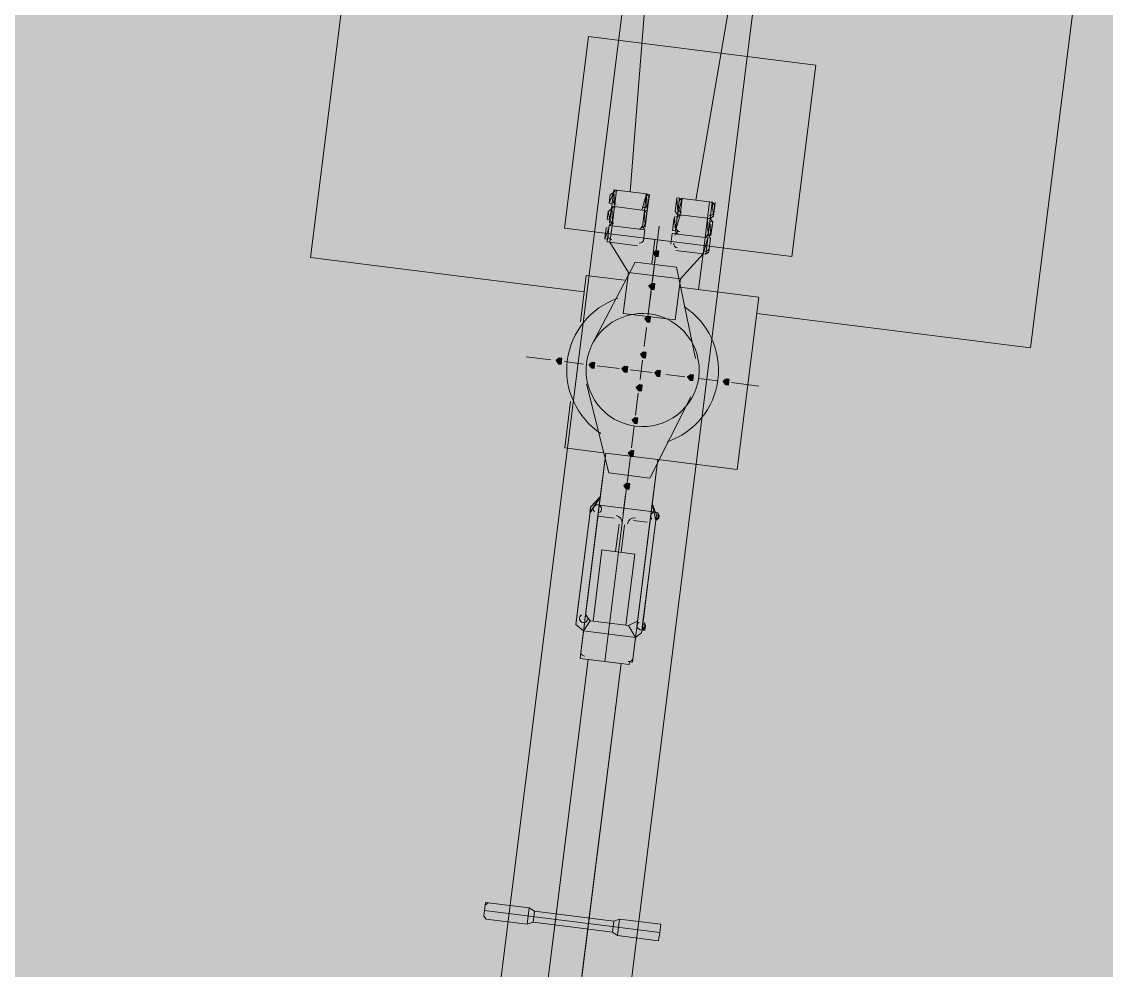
# Model space of a CAD drawing. Header units: metres. Extents: x -4 to 509425, y 7549 to 4732445.
# Drawn here: x 476063.971 to 476067.298, y 4719761.56 to 4719764.47 of the extents above; entities that cross this region are included whole.
import ezdxf

# ---------------------------------------------------------------- set-up
doc = ezdxf.new("R2010")
doc.units = ezdxf.units.M
doc.header["$LTSCALE"] = 0.01
doc.header["$MEASUREMENT"] = 0
doc.layers.get('0').update_dxf_attribs({"lineweight": 0})
doc.layers.add('_SUBESTACIÓN', color=1, linetype='Continuous')
doc.layers.add('SUBESTACION LA VID', color=253, linetype='Continuous')

# ---------------------------------------------------------------- blocks, each defined once
blk = doc.blocks.new('A$Cfff6051d')
at = {"layer": 'SUBESTACION LA VID', "transparency": 33554687}
h = blk.add_hatch(color=256, dxfattribs=at)
h.dxf.hatch_style = 2
h.paths.add_polyline_path([(476065.9244, 4719763.758), (476065.9255, 4719763.7664), (476065.9171, 4719763.7675), (476065.9076, 4719763.7601), (476065.9149, 4719763.7507), (476065.9233, 4719763.7496)])
h = blk.add_hatch(color=256, dxfattribs=at)
h.dxf.hatch_style = 2
h.paths.add_polyline_path([(476065.9118, 4719763.6572), (476065.9128, 4719763.6656), (476065.9044, 4719763.6667), (476065.895, 4719763.6593), (476065.9023, 4719763.6499), (476065.9107, 4719763.6488)])
h = blk.add_hatch(color=256, dxfattribs=at)
h.dxf.hatch_style = 2
h.paths.add_polyline_path([(476065.8991, 4719763.5564), (476065.9002, 4719763.5648), (476065.8918, 4719763.5659), (476065.8823, 4719763.5585), (476065.8897, 4719763.5491), (476065.8981, 4719763.548)])
h = blk.add_hatch(color=256, dxfattribs=at)
h.dxf.hatch_style = 2
h.paths.add_polyline_path([(476065.8854, 4719763.4472), (476065.8865, 4719763.4556), (476065.8781, 4719763.4567), (476065.8686, 4719763.4493), (476065.876, 4719763.4399), (476065.8844, 4719763.4388)])
h = blk.add_hatch(color=256, dxfattribs=at)
h.dxf.hatch_style = 2
h.paths.add_polyline_path([(476065.6271, 4719763.4284), (476065.6282, 4719763.4368), (476065.6198, 4719763.4379), (476065.6103, 4719763.4305), (476065.6177, 4719763.4211), (476065.6261, 4719763.42)])
h = blk.add_hatch(color=256, dxfattribs=at)
h.dxf.hatch_style = 2
h.paths.add_polyline_path([(476065.7279, 4719763.4158), (476065.729, 4719763.4242), (476065.7206, 4719763.4252), (476065.7111, 4719763.4179), (476065.7185, 4719763.4084), (476065.7269, 4719763.4074)])
h = blk.add_hatch(color=256, dxfattribs=at)
h.dxf.hatch_style = 2
h.paths.add_polyline_path([(476065.8287, 4719763.4031), (476065.8298, 4719763.4115), (476065.8214, 4719763.4126), (476065.8119, 4719763.4052), (476065.8193, 4719763.3958), (476065.8277, 4719763.3947)])
h = blk.add_hatch(color=256, dxfattribs=at)
h.dxf.hatch_style = 2
h.paths.add_polyline_path([(476065.9295, 4719763.3905), (476065.9306, 4719763.3989), (476065.9222, 4719763.3999), (476065.9127, 4719763.3926), (476065.9201, 4719763.3831), (476065.9285, 4719763.3821)])
h = blk.add_hatch(color=256, dxfattribs=at)
h.dxf.hatch_style = 2
h.paths.add_polyline_path([(476066.0303, 4719763.3778), (476066.0314, 4719763.3862), (476066.023, 4719763.3873), (476066.0135, 4719763.38), (476066.0209, 4719763.3705), (476066.0293, 4719763.3694)])
h = blk.add_hatch(color=256, dxfattribs=at)
h.dxf.hatch_style = 2
h.paths.add_polyline_path([(476065.8728, 4719763.3464), (476065.8739, 4719763.3548), (476065.8655, 4719763.3559), (476065.856, 4719763.3485), (476065.8633, 4719763.3391), (476065.8717, 4719763.338)])
h = blk.add_hatch(color=256, dxfattribs=at)
h.dxf.hatch_style = 2
h.paths.add_polyline_path([(476066.1395, 4719763.3642), (476066.1406, 4719763.3726), (476066.1322, 4719763.3736), (476066.1227, 4719763.3663), (476066.1301, 4719763.3568), (476066.1385, 4719763.3558)])
h = blk.add_hatch(color=256, dxfattribs=at)
h.dxf.hatch_style = 2
h.paths.add_polyline_path([(476065.8602, 4719763.2456), (476065.8612, 4719763.254), (476065.8528, 4719763.2551), (476065.8434, 4719763.2477), (476065.8507, 4719763.2383), (476065.8591, 4719763.2372)])
h = blk.add_hatch(color=256, dxfattribs=at)
h.dxf.hatch_style = 2
h.paths.add_polyline_path([(476065.8475, 4719763.1448), (476065.8486, 4719763.1532), (476065.8402, 4719763.1543), (476065.8307, 4719763.1469), (476065.8381, 4719763.1375), (476065.8465, 4719763.1364)])
h = blk.add_hatch(color=256, dxfattribs=at)
h.dxf.hatch_style = 2
h.paths.add_polyline_path([(476065.8349, 4719763.044), (476065.8359, 4719763.0524), (476065.8275, 4719763.0534), (476065.8181, 4719763.0461), (476065.8254, 4719763.0366), (476065.8338, 4719763.0356)])
at = {"layer": 'SUBESTACION LA VID', "lineweight": 15}
for p, q in [((476065.8373, 4719763.9481), (476065.9407, 4719765.2491)), ((476066.0389, 4719763.9228), (476066.2599, 4719765.2091)), ((476065.8793, 4719763.9428), (476065.7953, 4719763.9534)), ((476065.7764, 4719763.9387), (476065.7743, 4719763.9219)), ((476065.8919, 4719763.9071), (476065.894, 4719763.9239)), ((476065.9969, 4719763.9281), (476066.0809, 4719763.9176)), ((476065.7701, 4719763.8883), (476065.7669, 4719763.8631)), ((476065.873, 4719763.8924), (476065.789, 4719763.903)), ((476065.789, 4719763.903), (476065.873, 4719763.8924)), ((476065.9759, 4719763.8966), (476065.978, 4719763.9134)), ((476066.0956, 4719763.8987), (476066.0935, 4719763.8819)), ((476065.8845, 4719763.8483), (476065.8877, 4719763.8735)), ((476065.9685, 4719763.8378), (476065.9717, 4719763.863)), ((476065.9906, 4719763.8777), (476066.0746, 4719763.8672)), ((476066.0746, 4719763.8672), (476065.9906, 4719763.8777)), ((476066.0893, 4719763.8483), (476066.0861, 4719763.8231)), ((476065.7638, 4719763.8379), (476065.7606, 4719763.8127)), ((476065.8656, 4719763.8336), (476065.7816, 4719763.8442)), ((476065.7816, 4719763.8442), (476065.8656, 4719763.8336)), ((476065.8782, 4719763.7979), (476065.8814, 4719763.8231)), ((476065.9192, 4719763.7843), (476065.9265, 4719763.8431)), ((476065.9832, 4719763.8189), (476066.0672, 4719763.8084)), ((476066.0672, 4719763.8084), (476065.9832, 4719763.8189)), ((476065.7753, 4719763.7938), (476065.832, 4719763.7013)), ((476065.7753, 4719763.7938), (476065.8593, 4719763.7832)), ((476065.8793, 4719763.8063), (476065.9633, 4719763.7958)), ((476065.9129, 4719763.8021), (476065.9034, 4719763.7265)), ((476065.9622, 4719763.7874), (476065.9654, 4719763.8126)), ((476066.0641, 4719763.7832), (476066.0472, 4719763.6488)), ((476066.083, 4719763.7979), (476066.0798, 4719763.7727)), ((476066.0609, 4719763.758), (476065.9769, 4719763.7685)), ((476066.0609, 4719763.758), (476065.9916, 4719763.6813)), ((476065.853, 4719763.7328), (476065.7185, 4719763.4767)), ((476065.979, 4719763.717), (476065.853, 4719763.7328)), ((476065.9055, 4719763.6751), (476065.9139, 4719763.7423)), ((476065.979, 4719763.717), (476066.0377, 4719763.4366)), ((476065.8928, 4719763.5743), (476065.9013, 4719763.6415)), ((476065.8802, 4719763.4735), (476065.8876, 4719763.5323)), ((476065.5935, 4719763.4326), (476065.5179, 4719763.4421)), ((476065.6943, 4719763.42), (476065.6355, 4719763.4273)), ((476065.8676, 4719763.3727), (476065.8749, 4719763.4315)), ((476065.8035, 4719763.4063), (476065.7363, 4719763.4147)), ((476065.9043, 4719763.3936), (476065.8371, 4719763.4021)), ((476066.0051, 4719763.381), (476065.9463, 4719763.3884)), ((476065.7719, 4719763.086), (476065.7037, 4719763.3591)), ((476066.1059, 4719763.3684), (476066.0471, 4719763.3757)), ((476066.2319, 4719763.3526), (476066.1479, 4719763.3631)), ((476065.8539, 4719763.2635), (476065.8623, 4719763.3307)), ((476065.8979, 4719763.0702), (476066.023, 4719763.319)), ((476065.8412, 4719763.1627), (476065.8497, 4719763.2299)), ((476065.8286, 4719763.0618), (476065.836, 4719763.1207)), ((476065.8979, 4719763.0702), (476065.7719, 4719763.086)), ((476065.816, 4719762.961), (476065.8233, 4719763.0198)), ((476065.7162, 4719762.9821), (476065.7456, 4719763.0125)), ((476065.9178, 4719762.9568), (476065.9052, 4719762.9925)), ((476065.7152, 4719762.9737), (476065.673, 4719762.6377)), ((476065.6982, 4719762.6345), (476065.7404, 4719762.9705)), ((476065.8578, 4719762.6145), (476065.9, 4719762.9505)), ((476065.8033, 4719762.9285), (476065.7928, 4719762.8445)), ((476065.8201, 4719762.9264), (476065.8096, 4719762.8424)), ((476065.9168, 4719762.9484), (476065.8746, 4719762.6124)), ((476065.7003, 4719762.6513), (476065.715, 4719762.6324)), ((476065.8599, 4719762.6313), (476065.8326, 4719762.6177)), ((476065.8725, 4719762.5956), (476065.8536, 4719762.5809)), ((476065.7087, 4719762.5137), (476064.9767, 4719756.6755)), ((476065.8095, 4719762.5011), (476065.0776, 4719756.6629)), ((476065.8263, 4719762.499), (476065.6919, 4719762.5159))]:
    blk.add_line(p, q, dxfattribs=at)
at = {"layer": 'SUBESTACION LA VID', "lineweight": 0}
for p, q in [((476065.7806, 4719763.904), (476065.7869, 4719763.9544)), ((476065.7816, 4719763.8442), (476065.7953, 4719763.9534)), ((476065.789, 4719763.903), (476065.7869, 4719763.9544)), ((476065.789, 4719763.903), (476065.7953, 4719763.9534)), ((476065.7817, 4719763.9124), (476065.7859, 4719763.946)), ((476065.7817, 4719763.9124), (476065.7859, 4719763.946)), ((476065.7817, 4719763.9124), (476065.7859, 4719763.946)), ((476065.8961, 4719763.9407), (476065.8909, 4719763.8987)), ((476065.8951, 4719763.9323), (476065.8909, 4719763.8987)), ((476065.8951, 4719763.9323), (476065.8909, 4719763.8987)), ((476065.8951, 4719763.9323), (476065.8909, 4719763.8987)), ((476065.8951, 4719763.9323), (476065.8909, 4719763.8987)), ((476065.8951, 4719763.9323), (476065.8909, 4719763.8987)), ((476065.8951, 4719763.9323), (476065.8919, 4719763.9071)), ((476065.894, 4719763.9239), (476065.8919, 4719763.9071)), ((476065.9801, 4719763.9302), (476065.9749, 4719763.8882)), ((476065.9801, 4719763.9302), (476065.9749, 4719763.8882)), ((476065.9791, 4719763.9218), (476065.9749, 4719763.8882)), ((476065.9791, 4719763.9218), (476065.9749, 4719763.8882)), ((476065.9791, 4719763.9218), (476065.9749, 4719763.8882)), ((476065.9791, 4719763.9218), (476065.9749, 4719763.8882)), ((476065.9801, 4719763.9302), (476065.9833, 4719763.8872)), ((476066.083, 4719763.8661), (476066.0893, 4719763.9165)), ((476066.083, 4719763.8661), (476066.0893, 4719763.9165)), ((476066.0925, 4719763.8735), (476066.0893, 4719763.9165)), ((476066.0925, 4719763.8735), (476066.0977, 4719763.9155)), ((476065.7743, 4719763.8536), (476065.7795, 4719763.8956)), ((476065.7743, 4719763.8536), (476065.7795, 4719763.8956)), ((476065.7753, 4719763.862), (476065.7795, 4719763.8956)), ((476065.7827, 4719763.8526), (476065.7806, 4719763.904)), ((476065.7827, 4719763.8526), (476065.789, 4719763.903)), ((476065.8814, 4719763.8914), (476065.8751, 4719763.841)), ((476065.8814, 4719763.8914), (476065.8751, 4719763.841)), ((476065.8887, 4719763.8819), (476065.8835, 4719763.8399)), ((476065.8887, 4719763.8819), (476065.8835, 4719763.8399)), ((476065.8887, 4719763.8819), (476065.8835, 4719763.8399)), ((476065.8887, 4719763.8819), (476065.8835, 4719763.8399)), ((476066.0925, 4719763.8735), (476066.0967, 4719763.9071)), ((476066.0925, 4719763.8735), (476066.0967, 4719763.9071)), ((476066.0925, 4719763.8735), (476066.0967, 4719763.9071)), ((476066.0925, 4719763.8735), (476066.0956, 4719763.8987)), ((476065.9728, 4719763.8714), (476065.9675, 4719763.8294)), ((476065.9728, 4719763.8714), (476065.9675, 4719763.8294)), ((476065.9906, 4719763.8777), (476065.9759, 4719763.8284)), ((476065.9812, 4719763.8704), (476065.9759, 4719763.8284)), ((476066.0683, 4719763.8168), (476066.0746, 4719763.8672)), ((476066.0767, 4719763.8157), (476066.083, 4719763.8661)), ((476066.0767, 4719763.8157), (476066.082, 4719763.8577)), ((476066.0851, 4719763.8147), (476066.082, 4719763.8577)), ((476066.0851, 4719763.8147), (476066.0904, 4719763.8567)), ((476066.0861, 4719763.8231), (476066.0904, 4719763.8567)), ((476066.0861, 4719763.8231), (476066.0893, 4719763.8483)), ((476066.0861, 4719763.8231), (476066.0893, 4719763.8483)), ((476065.7669, 4719763.7948), (476065.7732, 4719763.8452)), ((476065.768, 4719763.8032), (476065.7732, 4719763.8452)), ((476065.768, 4719763.8032), (476065.7732, 4719763.8452)), ((476065.768, 4719763.8032), (476065.7722, 4719763.8368)), ((476065.7753, 4719763.7938), (476065.7816, 4719763.8442)), ((476065.7753, 4719763.7938), (476065.7816, 4719763.8442)), ((476065.7753, 4719763.7938), (476065.7816, 4719763.8442)), ((476065.7753, 4719763.7938), (476065.7816, 4719763.8442)), ((476065.8824, 4719763.8315), (476065.8793, 4719763.8063)), ((476065.8814, 4719763.8231), (476065.8793, 4719763.8063)), ((476065.8814, 4719763.8231), (476065.8793, 4719763.8063)), ((476065.8814, 4719763.8231), (476065.8793, 4719763.8063)), ((476066.0609, 4719763.758), (476066.0672, 4719763.8084)), ((476066.0693, 4719763.7569), (476066.0756, 4719763.8073)), ((476066.0693, 4719763.7569), (476066.0756, 4719763.8073)), ((476066.0693, 4719763.7569), (476066.0756, 4719763.8073)), ((476066.0704, 4719763.7653), (476066.0756, 4719763.8073)), ((476066.0788, 4719763.7643), (476066.083, 4719763.7979)), ((476066.0788, 4719763.7643), (476066.083, 4719763.7979)), ((476066.0788, 4719763.7643), (476066.083, 4719763.7979)), ((476065.7456, 4719763.0125), (476065.6856, 4719762.5337)), ((476065.9052, 4719762.9925), (476065.9157, 4719762.94)), ((476065.7162, 4719762.9821), (476065.7141, 4719762.9653)), ((476065.7162, 4719762.9821), (476065.7141, 4719762.9653)), ((476065.7162, 4719762.9821), (476065.7152, 4719762.9737)), ((476065.9178, 4719762.9568), (476065.9157, 4719762.94)), ((476065.9262, 4719762.9558), (476065.9252, 4719762.9474)), ((476065.6751, 4719762.6545), (476065.672, 4719762.6293)), ((476065.6751, 4719762.6545), (476065.672, 4719762.6293)), ((476065.6741, 4719762.6461), (476065.672, 4719762.6293)), ((476065.6741, 4719762.6461), (476065.672, 4719762.6293)), ((476065.673, 4719762.6377), (476065.672, 4719762.6293)), ((476065.8767, 4719762.6292), (476065.8736, 4719762.604)), ((476065.8767, 4719762.6292), (476065.8736, 4719762.604)), ((476065.8841, 4719762.6197), (476065.8736, 4719762.604)), ((476065.8841, 4719762.6197), (476065.8736, 4719762.604)), ((476065.8841, 4719762.6197), (476065.882, 4719762.6029)), ((476065.8841, 4719762.6197), (476065.883, 4719762.6113)), ((476065.7087, 4719762.5137), (476065.8095, 4719762.5011)), ((476065.9289, 4719761.6841), (476065.9279, 4719761.6757))]:
    blk.add_line(p, q, dxfattribs=at)
at = {"layer": 'SUBESTACION LA VID', "lineweight": 15}
for points in [[(476061.6303, 4719731.1396), (476066.0071, 4719766.0514), (476066.2483, 4719767.9751)], [(476066.6431, 4719767.9256), (476066.402, 4719766.0019), (476062.0251, 4719731.0901)], [(476066.2257, 4719763.5752), (476067.0657, 4719763.4699), (476067.2585, 4719765.0071), (476065.0492, 4719765.2841), (476064.8565, 4719763.7469), (476065.6965, 4719763.6415)], [(476066.4066, 4719764.3375), (476065.7094, 4719764.4249), (476065.6357, 4719763.8369), (476066.3329, 4719763.7495), (476066.4066, 4719764.3375)], [(476065.832, 4719763.7013), (476065.8162, 4719763.5753), (476065.8918, 4719763.5659), (476065.9213, 4719763.8011), (476065.8793, 4719763.8063), (476065.8814, 4719763.8231), (476065.8824, 4719763.8315), (476065.874, 4719763.8326), (476065.8656, 4719763.8336), (476065.8751, 4719763.841), (476065.8835, 4719763.8399), (476065.8845, 4719763.8483), (476065.8877, 4719763.8735), (476065.8887, 4719763.8819), (476065.8898, 4719763.8903), (476065.8814, 4719763.8914), (476065.873, 4719763.8924), (476065.8814, 4719763.8914), (476065.8898, 4719763.8903), (476065.8909, 4719763.8987), (476065.8919, 4719763.9071), (476065.894, 4719763.9239), (476065.8951, 4719763.9323), (476065.8961, 4719763.9407), (476065.8877, 4719763.9418), (476065.8793, 4719763.9428), (476065.7953, 4719763.9534), (476065.7869, 4719763.9544), (476065.7859, 4719763.946), (476065.7764, 4719763.9387), (476065.7743, 4719763.9219), (476065.7733, 4719763.9135), (476065.7817, 4719763.9124), (476065.7806, 4719763.904), (476065.789, 4719763.903), (476065.7806, 4719763.904), (476065.7795, 4719763.8956), (476065.7701, 4719763.8883), (476065.7669, 4719763.8631), (476065.7753, 4719763.862), (476065.7743, 4719763.8536), (476065.7827, 4719763.8526), (476065.7816, 4719763.8442), (476065.7732, 4719763.8452), (476065.7722, 4719763.8368), (476065.7638, 4719763.8379), (476065.7606, 4719763.8127), (476065.7596, 4719763.8043), (476065.768, 4719763.8032), (476065.7669, 4719763.7948), (476065.7753, 4719763.7938), (476065.832, 4719763.7013)], [(476065.9916, 4719763.6813), (476065.9758, 4719763.5553), (476065.8918, 4719763.5659), (476065.9213, 4719763.8011), (476065.9633, 4719763.7958), (476065.9654, 4719763.8126), (476065.9664, 4719763.821), (476065.9748, 4719763.82), (476065.9832, 4719763.8189), (476065.9759, 4719763.8284), (476065.9675, 4719763.8294), (476065.9685, 4719763.8378), (476065.9717, 4719763.863), (476065.9728, 4719763.8714), (476065.9812, 4719763.8704), (476065.9822, 4719763.8788), (476065.9906, 4719763.8777), (476065.9822, 4719763.8788), (476065.9749, 4719763.8882), (476065.9759, 4719763.8966), (476065.978, 4719763.9134), (476065.9791, 4719763.9218), (476065.9801, 4719763.9302), (476065.9885, 4719763.9292), (476065.9969, 4719763.9281), (476066.0809, 4719763.9176), (476066.0893, 4719763.9165), (476066.0967, 4719763.9071), (476066.0956, 4719763.8987), (476066.0935, 4719763.8819), (476066.0925, 4719763.8735), (476066.083, 4719763.8661), (476066.0746, 4719763.8672), (476066.083, 4719763.8661), (476066.082, 4719763.8577), (476066.0904, 4719763.8567), (476066.0893, 4719763.8483), (476066.0861, 4719763.8231), (476066.0851, 4719763.8147), (476066.0767, 4719763.8157), (476066.0672, 4719763.8084), (476066.0756, 4719763.8073), (476066.084, 4719763.8063), (476066.083, 4719763.7979), (476066.0798, 4719763.7727), (476066.0788, 4719763.7643), (476066.0693, 4719763.7569), (476066.0609, 4719763.758), (476065.9916, 4719763.6813)], [(476065.8204, 4719763.6772), (476065.7028, 4719763.6919), (476065.6849, 4719763.5491)], [(476065.8162, 4719763.5753), (476065.832, 4719763.7013), (476065.9916, 4719763.6813), (476065.9758, 4719763.5553), (476065.8162, 4719763.5753)], [(476065.9221, 4719763.1269), (476066.1657, 4719763.0964), (476066.232, 4719763.6256), (476065.9884, 4719763.6561)], [(476065.6544, 4719763.3055), (476065.6365, 4719763.1627), (476065.7541, 4719763.148)], [(476065.7591, 4719762.5074), (476065.6919, 4719762.5159), (476065.6835, 4719762.5169), (476065.6845, 4719762.5253), (476065.6856, 4719762.5337), (476065.694, 4719762.6009), (476065.6709, 4719762.6209), (476065.672, 4719762.6293), (476065.673, 4719762.6377), (476065.6741, 4719762.6461), (476065.6751, 4719762.6545), (476065.6941, 4719762.8057), (476065.7141, 4719762.9653), (476065.7152, 4719762.9737), (476065.7162, 4719762.9821), (476065.7456, 4719763.0125), (476065.7625, 4719763.1469), (476065.8381, 4719763.1375), (476065.7591, 4719762.5074)], [(476065.9221, 4719763.1269), (476065.9021, 4719762.9673), (476065.7425, 4719762.9873), (476065.7625, 4719763.1469), (476065.9221, 4719763.1269)], [(476065.7591, 4719762.5074), (476065.8263, 4719762.499), (476065.8347, 4719762.4979), (476065.8357, 4719762.5063), (476065.8441, 4719762.5053), (476065.8452, 4719762.5137), (476065.8536, 4719762.5809), (476065.8725, 4719762.5956), (476065.8736, 4719762.604), (476065.882, 4719762.6029), (476065.883, 4719762.6113), (476065.8841, 4719762.6197), (476065.8757, 4719762.6208), (476065.8767, 4719762.6292), (476065.8957, 4719762.7804), (476065.9157, 4719762.94), (476065.9252, 4719762.9474), (476065.9262, 4719762.9558), (476065.9178, 4719762.9568), (476065.9052, 4719762.9925), (476065.9221, 4719763.1269), (476065.8381, 4719763.1375), (476065.7591, 4719762.5074)], [(476065.7341, 4719762.9884), (476065.7677, 4719762.9842), (476065.8265, 4719762.9768)], [(476065.7382, 4719762.9537), (476065.7634, 4719762.9506), (476065.7886, 4719762.9474)], [(476065.9105, 4719762.9663), (476065.8769, 4719762.9705), (476065.8265, 4719762.9768)], [(476065.8895, 4719762.9348), (476065.8727, 4719762.9369), (476065.8475, 4719762.94)], [(476065.8242, 4719762.6187), (476065.8516, 4719762.8371), (476065.7508, 4719762.8498), (476065.7234, 4719762.6313)], [(476065.8536, 4719762.5809), (476065.8326, 4719762.6177), (476065.8242, 4719762.6187), (476065.8158, 4719762.6198), (476065.8074, 4719762.6208), (476065.7738, 4719762.625), (476065.7402, 4719762.6292), (476065.7318, 4719762.6303), (476065.7234, 4719762.6313), (476065.715, 4719762.6324), (476065.694, 4719762.6009), (476065.6709, 4719762.6209)], [(476065.6856, 4719762.5337), (476065.694, 4719762.6009), (476065.8536, 4719762.5809), (476065.8452, 4719762.5137)], [(476065.7087, 4719762.5137), (476065.8095, 4719762.5011), (476065.0776, 4719756.6629), (476064.9767, 4719756.6755), (476065.7087, 4719762.5137)], [(476065.4018, 4719761.7672), (476065.3923, 4719761.7599), (476065.3913, 4719761.7515), (476065.3892, 4719761.7347), (476065.3881, 4719761.7263), (476065.3955, 4719761.7168), (476065.5215, 4719761.701), (476065.5278, 4719761.7514), (476065.4018, 4719761.7672)], [(476065.9279, 4719761.6757), (476065.9289, 4719761.6841), (476065.93, 4719761.6925), (476065.931, 4719761.7009), (476065.9226, 4719761.7019), (476065.805, 4719761.7167), (476065.7871, 4719761.7104), (476065.5435, 4719761.7409), (476065.5278, 4719761.7514), (476065.4018, 4719761.7672), (476065.3934, 4719761.7683), (476065.3923, 4719761.7599), (476065.3913, 4719761.7515), (476065.3902, 4719761.7431), (476065.9279, 4719761.6757)], [(476065.9279, 4719761.6757), (476065.9268, 4719761.6673), (476065.9257, 4719761.6589), (476065.9247, 4719761.6505), (476065.9163, 4719761.6515), (476065.7987, 4719761.6663), (476065.7829, 4719761.6768), (476065.5393, 4719761.7073), (476065.5215, 4719761.701), (476065.3955, 4719761.7168), (476065.3881, 4719761.7263), (476065.3892, 4719761.7347), (476065.3902, 4719761.7431), (476065.9279, 4719761.6757)], [(476065.5278, 4719761.7514), (476065.5215, 4719761.701), (476065.5393, 4719761.7073), (476065.5435, 4719761.7409), (476065.5278, 4719761.7514)], [(476065.7871, 4719761.7104), (476065.7829, 4719761.6768), (476065.5393, 4719761.7073), (476065.5435, 4719761.7409), (476065.7871, 4719761.7104)], [(476065.805, 4719761.7167), (476065.7987, 4719761.6663), (476065.7829, 4719761.6768), (476065.7871, 4719761.7104), (476065.805, 4719761.7167)], [(476065.9226, 4719761.7019), (476065.805, 4719761.7167), (476065.7987, 4719761.6663), (476065.9163, 4719761.6515), (476065.9247, 4719761.6505), (476065.9257, 4719761.6589), (476065.9268, 4719761.6673), (476065.9289, 4719761.6841), (476065.93, 4719761.6925), (476065.931, 4719761.7009), (476065.9226, 4719761.7019)]]:
    blk.add_lwpolyline(points, dxfattribs=at)
at = {"layer": 'SUBESTACION LA VID', "lineweight": 0}
for points in [[(476065.7743, 4719763.8536), (476065.7806, 4719763.904), (476065.7869, 4719763.9544), (476065.7806, 4719763.904), (476065.7743, 4719763.8536)], [(476065.7953, 4719763.9534), (476065.789, 4719763.903), (476065.7816, 4719763.8442)], [(476065.7827, 4719763.8526), (476065.789, 4719763.903), (476065.7953, 4719763.9534)], [(476065.7764, 4719763.9387), (476065.7733, 4719763.9135), (476065.7859, 4719763.946)], [(476065.8814, 4719763.8914), (476065.8877, 4719763.9418), (476065.873, 4719763.8924)], [(476065.8835, 4719763.8399), (476065.8814, 4719763.8914), (476065.8877, 4719763.9418), (476065.8814, 4719763.8914), (476065.8751, 4719763.841)], [(476065.8877, 4719763.9418), (476065.8814, 4719763.8914), (476065.8751, 4719763.841)], [(476065.8751, 4719763.841), (476065.8814, 4719763.8914), (476065.8877, 4719763.9418), (476065.8814, 4719763.8914), (476065.8751, 4719763.841)], [(476065.8877, 4719763.9418), (476065.8814, 4719763.8914), (476065.8877, 4719763.9418)], [(476065.8877, 4719763.9418), (476065.8814, 4719763.8914), (476065.8877, 4719763.9418)], [(476065.8961, 4719763.9407), (476065.8898, 4719763.8903), (476065.8877, 4719763.9418)], [(476065.8961, 4719763.9407), (476065.8898, 4719763.8903), (476065.8961, 4719763.9407)], [(476065.8961, 4719763.9407), (476065.8909, 4719763.8987), (476065.8961, 4719763.9407)], [(476065.8951, 4719763.9323), (476065.8909, 4719763.8987), (476065.8951, 4719763.9323)], [(476065.9791, 4719763.9218), (476065.9749, 4719763.8882), (476065.9791, 4719763.9218)], [(476065.9759, 4719763.8284), (476065.9822, 4719763.8788), (476065.9885, 4719763.9292)], [(476065.9759, 4719763.8284), (476065.9822, 4719763.8788), (476065.9885, 4719763.9292), (476065.9822, 4719763.8788), (476065.9759, 4719763.8284)], [(476065.9822, 4719763.8788), (476065.9759, 4719763.8284), (476065.9822, 4719763.8788), (476065.9885, 4719763.9292), (476065.9822, 4719763.8788)], [(476065.9759, 4719763.8284), (476065.9822, 4719763.8788), (476065.9885, 4719763.9292)], [(476065.978, 4719763.9134), (476065.9759, 4719763.8966), (476065.9791, 4719763.9218)], [(476065.9969, 4719763.9281), (476065.9822, 4719763.8788), (476065.9885, 4719763.9292)], [(476065.9885, 4719763.9292), (476065.9822, 4719763.8788), (476065.9885, 4719763.9292)], [(476065.9885, 4719763.9292), (476065.9822, 4719763.8788), (476065.9885, 4719763.9292)], [(476065.9969, 4719763.9281), (476065.9906, 4719763.8777), (476065.9969, 4719763.9281)], [(476066.0672, 4719763.8084), (476066.0809, 4719763.9176), (476066.0746, 4719763.8672)], [(476066.0767, 4719763.8157), (476066.0746, 4719763.8672), (476066.0809, 4719763.9176)], [(476066.0893, 4719763.9165), (476066.083, 4719763.8661), (476066.0767, 4719763.8157)], [(476066.0893, 4719763.9165), (476066.083, 4719763.8661), (476066.0767, 4719763.8157)], [(476065.7669, 4719763.8631), (476065.7701, 4719763.8883), (476065.7753, 4719763.862)], [(476065.7743, 4719763.8536), (476065.7795, 4719763.8956), (476065.7743, 4719763.8536)], [(476065.8887, 4719763.8819), (476065.8835, 4719763.8399), (476065.8887, 4719763.8819)], [(476065.8887, 4719763.8819), (476065.8835, 4719763.8399), (476065.8887, 4719763.8819)], [(476065.8877, 4719763.8735), (476065.8845, 4719763.8483), (476065.8887, 4719763.8819)], [(476065.8887, 4719763.8819), (476065.8845, 4719763.8483), (476065.8887, 4719763.8819)], [(476065.8877, 4719763.8735), (476065.8845, 4719763.8483), (476065.8877, 4719763.8735)], [(476065.9728, 4719763.8714), (476065.9675, 4719763.8294), (476065.9728, 4719763.8714)], [(476065.9728, 4719763.8714), (476065.9685, 4719763.8378), (476065.9728, 4719763.8714)], [(476065.9728, 4719763.8714), (476065.9685, 4719763.8378), (476065.9728, 4719763.8714)], [(476065.9717, 4719763.863), (476065.9685, 4719763.8378), (476065.9717, 4719763.863)], [(476065.9812, 4719763.8704), (476065.9759, 4719763.8284), (476065.9728, 4719763.8714)], [(476066.0851, 4719763.8147), (476066.0904, 4719763.8567), (476066.0851, 4719763.8147)], [(476065.7722, 4719763.8368), (476065.7596, 4719763.8043), (476065.7638, 4719763.8379)], [(476065.7669, 4719763.7948), (476065.7732, 4719763.8452), (476065.768, 4719763.8032), (476065.7732, 4719763.8452)], [(476066.0693, 4719763.7569), (476066.0756, 4719763.8073), (476066.0609, 4719763.758)], [(476066.0788, 4719763.7643), (476066.084, 4719763.8063), (476066.0788, 4719763.7643), (476066.084, 4719763.8063)], [(476065.7625, 4719763.1469), (476065.6845, 4719762.5253), (476065.7456, 4719763.0125)], [(476065.9221, 4719763.1269), (476065.8441, 4719762.5053), (476065.9052, 4719762.9925), (476065.8452, 4719762.5137)], [(476065.9052, 4719762.9925), (476065.9157, 4719762.94), (476065.9052, 4719762.9925)], [(476065.7141, 4719762.9653), (476065.6709, 4719762.6209), (476065.6941, 4719762.8057)], [(476065.7152, 4719762.9737), (476065.7162, 4719762.9821), (476065.7141, 4719762.9653)], [(476065.7162, 4719762.9821), (476065.7152, 4719762.9737), (476065.7162, 4719762.9821)], [(476065.9157, 4719762.94), (476065.9262, 4719762.9558), (476065.9252, 4719762.9474), (476065.9262, 4719762.9558)], [(476065.6741, 4719762.6461), (476065.672, 4719762.6293), (476065.6741, 4719762.6461), (476065.672, 4719762.6293)], [(476065.8757, 4719762.6208), (476065.8736, 4719762.604), (476065.8757, 4719762.6208)], [(476065.3913, 4719761.7515), (476065.3902, 4719761.7431), (476065.3923, 4719761.7599), (476065.3902, 4719761.7431), (476065.3923, 4719761.7599), (476065.3902, 4719761.7431), (476065.3923, 4719761.7599), (476065.3902, 4719761.7431), (476065.3923, 4719761.7599), (476065.3902, 4719761.7431), (476065.3923, 4719761.7599), (476065.3902, 4719761.7431), (476065.3923, 4719761.7599), (476065.3902, 4719761.7431), (476065.3923, 4719761.7599)], [(476065.3892, 4719761.7347), (476065.3902, 4719761.7431), (476065.3881, 4719761.7263), (476065.3902, 4719761.7431), (476065.3881, 4719761.7263), (476065.3902, 4719761.7431), (476065.3881, 4719761.7263), (476065.3902, 4719761.7431), (476065.3881, 4719761.7263), (476065.3902, 4719761.7431), (476065.3881, 4719761.7263), (476065.3902, 4719761.7431), (476065.3881, 4719761.7263), (476065.3902, 4719761.7431), (476065.3881, 4719761.7263), (476065.3902, 4719761.7431), (476065.3881, 4719761.7263)]]:
    blk.add_lwpolyline(points, dxfattribs=at)
at = {"layer": 'SUBESTACION LA VID'}
for points in [[(476065.9244, 4719763.758), (476065.9255, 4719763.7664), (476065.9171, 4719763.7675), (476065.9076, 4719763.7601), (476065.9149, 4719763.7507), (476065.9233, 4719763.7496)], [(476065.9118, 4719763.6572), (476065.9128, 4719763.6656), (476065.9044, 4719763.6667), (476065.895, 4719763.6593), (476065.9023, 4719763.6499), (476065.9107, 4719763.6488)], [(476065.8991, 4719763.5564), (476065.9002, 4719763.5648), (476065.8918, 4719763.5659), (476065.8823, 4719763.5585), (476065.8897, 4719763.5491), (476065.8981, 4719763.548)], [(476065.8854, 4719763.4472), (476065.8865, 4719763.4556), (476065.8781, 4719763.4567), (476065.8686, 4719763.4493), (476065.876, 4719763.4399), (476065.8844, 4719763.4388)], [(476065.6271, 4719763.4284), (476065.6282, 4719763.4368), (476065.6198, 4719763.4379), (476065.6103, 4719763.4305), (476065.6177, 4719763.4211), (476065.6261, 4719763.42)], [(476065.7279, 4719763.4158), (476065.729, 4719763.4242), (476065.7206, 4719763.4252), (476065.7111, 4719763.4179), (476065.7185, 4719763.4084), (476065.7269, 4719763.4074)], [(476065.8287, 4719763.4031), (476065.8298, 4719763.4115), (476065.8214, 4719763.4126), (476065.8119, 4719763.4052), (476065.8193, 4719763.3958), (476065.8277, 4719763.3947)], [(476065.9295, 4719763.3905), (476065.9306, 4719763.3989), (476065.9222, 4719763.3999), (476065.9127, 4719763.3926), (476065.9201, 4719763.3831), (476065.9285, 4719763.3821)], [(476066.0303, 4719763.3778), (476066.0314, 4719763.3862), (476066.023, 4719763.3873), (476066.0135, 4719763.38), (476066.0209, 4719763.3705), (476066.0293, 4719763.3694)], [(476065.8728, 4719763.3464), (476065.8739, 4719763.3548), (476065.8655, 4719763.3559), (476065.856, 4719763.3485), (476065.8633, 4719763.3391), (476065.8717, 4719763.338)], [(476066.1395, 4719763.3642), (476066.1406, 4719763.3726), (476066.1322, 4719763.3736), (476066.1227, 4719763.3663), (476066.1301, 4719763.3568), (476066.1385, 4719763.3558)], [(476065.8602, 4719763.2456), (476065.8612, 4719763.254), (476065.8528, 4719763.2551), (476065.8434, 4719763.2477), (476065.8507, 4719763.2383), (476065.8591, 4719763.2372)], [(476065.8475, 4719763.1448), (476065.8486, 4719763.1532), (476065.8402, 4719763.1543), (476065.8307, 4719763.1469), (476065.8381, 4719763.1375), (476065.8465, 4719763.1364)], [(476065.8349, 4719763.044), (476065.8359, 4719763.0524), (476065.8275, 4719763.0534), (476065.8181, 4719763.0461), (476065.8254, 4719763.0366), (476065.8338, 4719763.0356)]]:
    blk.add_lwpolyline(points, close=True, dxfattribs=at)
at = {"layer": 'SUBESTACION LA VID', "lineweight": 0}
for points in [[(476065.9244, 4719763.758), (476065.9255, 4719763.7664), (476065.9171, 4719763.7675), (476065.9076, 4719763.7601), (476065.9149, 4719763.7507), (476065.9233, 4719763.7496)], [(476065.9118, 4719763.6572), (476065.9128, 4719763.6656), (476065.9044, 4719763.6667), (476065.895, 4719763.6593), (476065.9023, 4719763.6499), (476065.9107, 4719763.6488)], [(476065.8991, 4719763.5564), (476065.9002, 4719763.5648), (476065.8918, 4719763.5659), (476065.8823, 4719763.5585), (476065.8897, 4719763.5491), (476065.8981, 4719763.548)], [(476065.8854, 4719763.4472), (476065.8865, 4719763.4556), (476065.8781, 4719763.4567), (476065.8686, 4719763.4493), (476065.876, 4719763.4399), (476065.8844, 4719763.4388)], [(476065.6271, 4719763.4284), (476065.6282, 4719763.4368), (476065.6198, 4719763.4379), (476065.6103, 4719763.4305), (476065.6177, 4719763.4211), (476065.6261, 4719763.42)], [(476065.7279, 4719763.4158), (476065.729, 4719763.4242), (476065.7206, 4719763.4252), (476065.7111, 4719763.4179), (476065.7185, 4719763.4084), (476065.7269, 4719763.4074)], [(476065.8287, 4719763.4031), (476065.8298, 4719763.4115), (476065.8214, 4719763.4126), (476065.8119, 4719763.4052), (476065.8193, 4719763.3958), (476065.8277, 4719763.3947)], [(476065.9295, 4719763.3905), (476065.9306, 4719763.3989), (476065.9222, 4719763.3999), (476065.9127, 4719763.3926), (476065.9201, 4719763.3831), (476065.9285, 4719763.3821)], [(476066.0303, 4719763.3778), (476066.0314, 4719763.3862), (476066.023, 4719763.3873), (476066.0135, 4719763.38), (476066.0209, 4719763.3705), (476066.0293, 4719763.3694)], [(476065.8728, 4719763.3464), (476065.8739, 4719763.3548), (476065.8655, 4719763.3559), (476065.856, 4719763.3485), (476065.8633, 4719763.3391), (476065.8717, 4719763.338)], [(476066.1395, 4719763.3642), (476066.1406, 4719763.3726), (476066.1322, 4719763.3736), (476066.1227, 4719763.3663), (476066.1301, 4719763.3568), (476066.1385, 4719763.3558)], [(476065.8602, 4719763.2456), (476065.8612, 4719763.254), (476065.8528, 4719763.2551), (476065.8434, 4719763.2477), (476065.8507, 4719763.2383), (476065.8591, 4719763.2372)], [(476065.8475, 4719763.1448), (476065.8486, 4719763.1532), (476065.8402, 4719763.1543), (476065.8307, 4719763.1469), (476065.8381, 4719763.1375), (476065.8465, 4719763.1364)], [(476065.8349, 4719763.044), (476065.8359, 4719763.0524), (476065.8275, 4719763.0534), (476065.8181, 4719763.0461), (476065.8254, 4719763.0366), (476065.8338, 4719763.0356)]]:
    blk.add_lwpolyline(points, close=True, dxfattribs=at)
at = {"layer": 'SUBESTACION LA VID'}
for points in [[(475976.8769, 4719766.927), (475976.8769, 4719766.927), (475976.8959, 4719767.0782), (475976.8959, 4719767.0782), (475976.8959, 4719767.0782), (476072.6239, 4719754.9233), (476072.6239, 4719754.9233), (476072.6239, 4719754.9233), (475976.8769, 4719766.927), (475976.8769, 4719766.927)], [(475976.8959, 4719767.0782), (475976.8959, 4719767.0782), (476072.6239, 4719754.9233), (476072.6239, 4719754.9233), (476072.6239, 4719754.9233), (476072.6429, 4719755.0745), (476072.6429, 4719755.0745), (476072.6429, 4719755.0745), (475976.8959, 4719767.0782), (475976.8959, 4719767.0782)], [(476065.7141, 4719762.9653), (476065.7141, 4719762.9653), (476065.7456, 4719763.0125), (476065.7456, 4719763.0125), (476065.7456, 4719763.0125), (476065.7162, 4719762.9821), (476065.7162, 4719762.9821), (476065.7162, 4719762.9821), (476065.7141, 4719762.9653), (476065.7141, 4719762.9653)]]:
    blk.add_open_spline(points, degree=3, knots=[0, 0, 0, 0, 1, 1, 1, 2, 2, 2, 3, 3, 3, 3], dxfattribs=at)
at = {"layer": 'SUBESTACION LA VID', "lineweight": 0}
for points in [[(475976.8769, 4719766.927), (475976.8769, 4719766.927), (475976.8959, 4719767.0782), (475976.8959, 4719767.0782), (475976.8959, 4719767.0782), (476072.6239, 4719754.9233), (476072.6239, 4719754.9233), (476072.6239, 4719754.9233), (475976.8769, 4719766.927), (475976.8769, 4719766.927)], [(475976.8959, 4719767.0782), (475976.8959, 4719767.0782), (476072.6239, 4719754.9233), (476072.6239, 4719754.9233), (476072.6239, 4719754.9233), (476072.6429, 4719755.0745), (476072.6429, 4719755.0745), (476072.6429, 4719755.0745), (475976.8959, 4719767.0782), (475976.8959, 4719767.0782)], [(476065.7141, 4719762.9653), (476065.7141, 4719762.9653), (476065.7456, 4719763.0125), (476065.7456, 4719763.0125), (476065.7456, 4719763.0125), (476065.7162, 4719762.9821), (476065.7162, 4719762.9821), (476065.7162, 4719762.9821), (476065.7141, 4719762.9653), (476065.7141, 4719762.9653)]]:
    blk.add_open_spline(points, degree=3, knots=[0, 0, 0, 0, 1, 1, 1, 2, 2, 2, 3, 3, 3, 3], dxfattribs=at)
at = {"layer": 'SUBESTACION LA VID', "lineweight": 15}
for points in [[(476065.7995, 4719763.9529), (476065.7925, 4719763.9537), (476065.7862, 4719763.9488), (476065.7853, 4719763.9418)], [(476065.7832, 4719763.925), (476065.7824, 4719763.9181), (476065.7873, 4719763.9117), (476065.7942, 4719763.9109)], [(476065.8945, 4719763.9281), (476065.8954, 4719763.9351), (476065.8905, 4719763.9414), (476065.8835, 4719763.9423)], [(476066.0011, 4719763.9276), (476065.9942, 4719763.9285), (476065.9878, 4719763.9235), (476065.9869, 4719763.9166)], [(476066.0961, 4719763.9029), (476066.097, 4719763.9098), (476066.0921, 4719763.9162), (476066.0851, 4719763.917)], [(476065.7932, 4719763.9025), (476065.7862, 4719763.9033), (476065.7799, 4719763.8984), (476065.779, 4719763.8914)], [(476065.8882, 4719763.8777), (476065.8891, 4719763.8847), (476065.8842, 4719763.891), (476065.8772, 4719763.8919)], [(476065.8783, 4719763.9003), (476065.8852, 4719763.8994), (476065.8916, 4719763.9044), (476065.8924, 4719763.9113)], [(476065.9848, 4719763.8998), (476065.984, 4719763.8928), (476065.9889, 4719763.8865), (476065.9959, 4719763.8856)], [(476066.0799, 4719763.875), (476066.0868, 4719763.8742), (476066.0932, 4719763.8791), (476066.094, 4719763.8861)], [(476065.7869, 4719763.8521), (476065.7799, 4719763.8529), (476065.7736, 4719763.848), (476065.7727, 4719763.841)], [(476065.7759, 4719763.8662), (476065.775, 4719763.8593), (476065.7799, 4719763.8529), (476065.7869, 4719763.8521)], [(476065.8709, 4719763.8415), (476065.8778, 4719763.8406), (476065.8842, 4719763.8456), (476065.8851, 4719763.8525)], [(476065.9948, 4719763.8772), (476065.9878, 4719763.8781), (476065.9815, 4719763.8731), (476065.9806, 4719763.8662)], [(476066.0898, 4719763.8525), (476066.0907, 4719763.8594), (476066.0858, 4719763.8658), (476066.0788, 4719763.8666)], [(476065.7695, 4719763.8158), (476065.7687, 4719763.8089), (476065.7736, 4719763.8025), (476065.7806, 4719763.8017)], [(476065.8819, 4719763.8273), (476065.8828, 4719763.8343), (476065.8778, 4719763.8406), (476065.8709, 4719763.8415)], [(476065.9885, 4719763.8268), (476065.9815, 4719763.8277), (476065.9752, 4719763.8227), (476065.9743, 4719763.8158)], [(476065.9775, 4719763.841), (476065.9766, 4719763.834), (476065.9815, 4719763.8277), (476065.9885, 4719763.8268)], [(476066.0725, 4719763.8162), (476066.0794, 4719763.8154), (476066.0858, 4719763.8203), (476066.0867, 4719763.8273)], [(476066.0835, 4719763.8021), (476066.0844, 4719763.809), (476066.0794, 4719763.8154), (476066.0725, 4719763.8162)], [(476065.8646, 4719763.7911), (476065.8715, 4719763.7902), (476065.8779, 4719763.7952), (476065.8787, 4719763.8021)], [(476065.9711, 4719763.7906), (476065.9703, 4719763.7836), (476065.9752, 4719763.7773), (476065.9822, 4719763.7764)], [(476066.0662, 4719763.7658), (476066.0731, 4719763.765), (476066.0795, 4719763.7699), (476066.0803, 4719763.7769)], [(476065.8123, 4719762.9316), (476065.8137, 4719762.9432), (476065.8055, 4719762.9538), (476065.7939, 4719762.9553)], [(476065.8527, 4719762.9479), (476065.8411, 4719762.9494), (476065.8305, 4719762.9411), (476065.8291, 4719762.9295)], [(476065.8315, 4719762.5069), (476065.8385, 4719762.506), (476065.8448, 4719762.5109), (476065.8457, 4719762.5179)]]:
    blk.add_open_spline(points, degree=3, dxfattribs=at)
for points, knots in [([(476065.7998, 4719763.6217), (476065.7157, 4719763.5928), (476065.6555, 4719763.5187), (476065.6444, 4719763.4305), (476065.6334, 4719763.3423), (476065.6735, 4719763.2556), (476065.7478, 4719763.2068)], [0, 0, 0, 0, 1, 1, 1, 2, 2, 2, 2]), ([(476065.7032, 4719763.4231), (476065.6913, 4719763.328), (476065.7587, 4719763.2412), (476065.8539, 4719763.2293), (476065.949, 4719763.2174), (476066.0357, 4719763.2848), (476066.0477, 4719763.3799), (476066.0596, 4719763.475), (476065.9921, 4719763.5618), (476065.897, 4719763.5737), (476065.8019, 4719763.5857), (476065.7152, 4719763.5182), (476065.7032, 4719763.4231)], [0, 0, 0, 0, 1, 1, 1, 2, 2, 2, 3, 3, 3, 4, 4, 4, 4]), ([(476065.9511, 4719763.1814), (476066.0351, 4719763.2102), (476066.0954, 4719763.2844), (476066.1065, 4719763.3726), (476066.1175, 4719763.4607), (476066.0774, 4719763.5475), (476066.0031, 4719763.5962)], [0, 0, 0, 0, 1, 1, 1, 2, 2, 2, 2]), ([(476065.7383, 4719762.9878), (476065.7329, 4719762.9885), (476065.7276, 4719762.9857), (476065.7252, 4719762.9808), (476065.7229, 4719762.9759), (476065.7239, 4719762.97), (476065.7278, 4719762.9662)], [0, 0, 0, 0, 1, 1, 1, 2, 2, 2, 2]), ([(476065.7493, 4719762.9737), (476065.7502, 4719762.9806), (476065.7452, 4719762.987), (476065.7383, 4719762.9878), (476065.7313, 4719762.9887), (476065.725, 4719762.9838), (476065.7241, 4719762.9768)], [0, 0, 0, 0, 1, 1, 1, 2, 2, 2, 2]), ([(476065.7431, 4719762.9643), (476065.7478, 4719762.967), (476065.7502, 4719762.9724), (476065.7491, 4719762.9778), (476065.748, 4719762.9831), (476065.7437, 4719762.9872), (476065.7383, 4719762.9878)], [0, 0, 0, 0, 1, 1, 1, 2, 2, 2, 2]), ([(476065.9147, 4719762.9657), (476065.9093, 4719762.9664), (476065.904, 4719762.9636), (476065.9017, 4719762.9587), (476065.8993, 4719762.9538), (476065.9003, 4719762.9479), (476065.9042, 4719762.9441)], [0, 0, 0, 0, 1, 1, 1, 2, 2, 2, 2]), ([(476065.9257, 4719762.9515), (476065.9266, 4719762.9585), (476065.9216, 4719762.9649), (476065.9147, 4719762.9657), (476065.9077, 4719762.9666), (476065.9014, 4719762.9617), (476065.9005, 4719762.9547)], [0, 0, 0, 0, 1, 1, 1, 2, 2, 2, 2]), ([(476065.9195, 4719762.9422), (476065.9242, 4719762.9449), (476065.9266, 4719762.9503), (476065.9255, 4719762.9557), (476065.9244, 4719762.961), (476065.9201, 4719762.9651), (476065.9147, 4719762.9657)], [0, 0, 0, 0, 1, 1, 1, 2, 2, 2, 2]), ([(476065.6882, 4719762.6502), (476065.6835, 4719762.6475), (476065.681, 4719762.642), (476065.6821, 4719762.6367), (476065.6832, 4719762.6314), (476065.6876, 4719762.6273), (476065.693, 4719762.6266)], [0, 0, 0, 0, 1, 1, 1, 2, 2, 2, 2]), ([(476065.682, 4719762.6408), (476065.6811, 4719762.6338), (476065.686, 4719762.6275), (476065.693, 4719762.6266), (476065.6999, 4719762.6258), (476065.7063, 4719762.6307), (476065.7072, 4719762.6377)], [0, 0, 0, 0, 1, 1, 1, 2, 2, 2, 2]), ([(476065.693, 4719762.6266), (476065.6984, 4719762.6259), (476065.7036, 4719762.6288), (476065.706, 4719762.6337), (476065.7084, 4719762.6386), (476065.7073, 4719762.6445), (476065.7034, 4719762.6483)], [0, 0, 0, 0, 1, 1, 1, 2, 2, 2, 2]), ([(476065.8646, 4719762.6281), (476065.8599, 4719762.6253), (476065.8574, 4719762.6199), (476065.8585, 4719762.6146), (476065.8596, 4719762.6092), (476065.864, 4719762.6052), (476065.8694, 4719762.6045)], [0, 0, 0, 0, 1, 1, 1, 2, 2, 2, 2]), ([(476065.8584, 4719762.6187), (476065.8575, 4719762.6117), (476065.8624, 4719762.6054), (476065.8694, 4719762.6045), (476065.8763, 4719762.6036), (476065.8827, 4719762.6086), (476065.8836, 4719762.6155)], [0, 0, 0, 0, 1, 1, 1, 2, 2, 2, 2]), ([(476065.8694, 4719762.6045), (476065.8748, 4719762.6038), (476065.88, 4719762.6067), (476065.8824, 4719762.6116), (476065.8848, 4719762.6165), (476065.8837, 4719762.6224), (476065.8799, 4719762.6262)], [0, 0, 0, 0, 1, 1, 1, 2, 2, 2, 2]), ([(476065.6861, 4719762.5379), (476065.6857, 4719762.5346), (476065.6866, 4719762.5312), (476065.6887, 4719762.5285), (476065.6908, 4719762.5259), (476065.6938, 4719762.5241), (476065.6971, 4719762.5237)], [0, 0, 0, 0, 1, 1, 1, 2, 2, 2, 2])]:
    blk.add_open_spline(points, degree=3, knots=knots, dxfattribs=at)

msp = doc.modelspace()

# ---------------------------------------------------------------- hatches: boundary and pattern name
at = {"layer": '_SUBESTACIÓN', "transparency": 33554559}
h = msp.add_hatch(color=1, dxfattribs=at)
h.dxf.hatch_style = 1
h.paths.add_polyline_path([(475968.6399, 4719805.825), (476089.9386, 4719790.615), (476078.1686, 4719696.74), (475956.8686, 4719711.9502)])

# ---------------------------------------------------------------- block references
at = {"linetype": 'Continuous'}
msp.add_blockref('A$Cfff6051d', (0, 0), dxfattribs=at)

doc.saveas('drawing.dxf')
